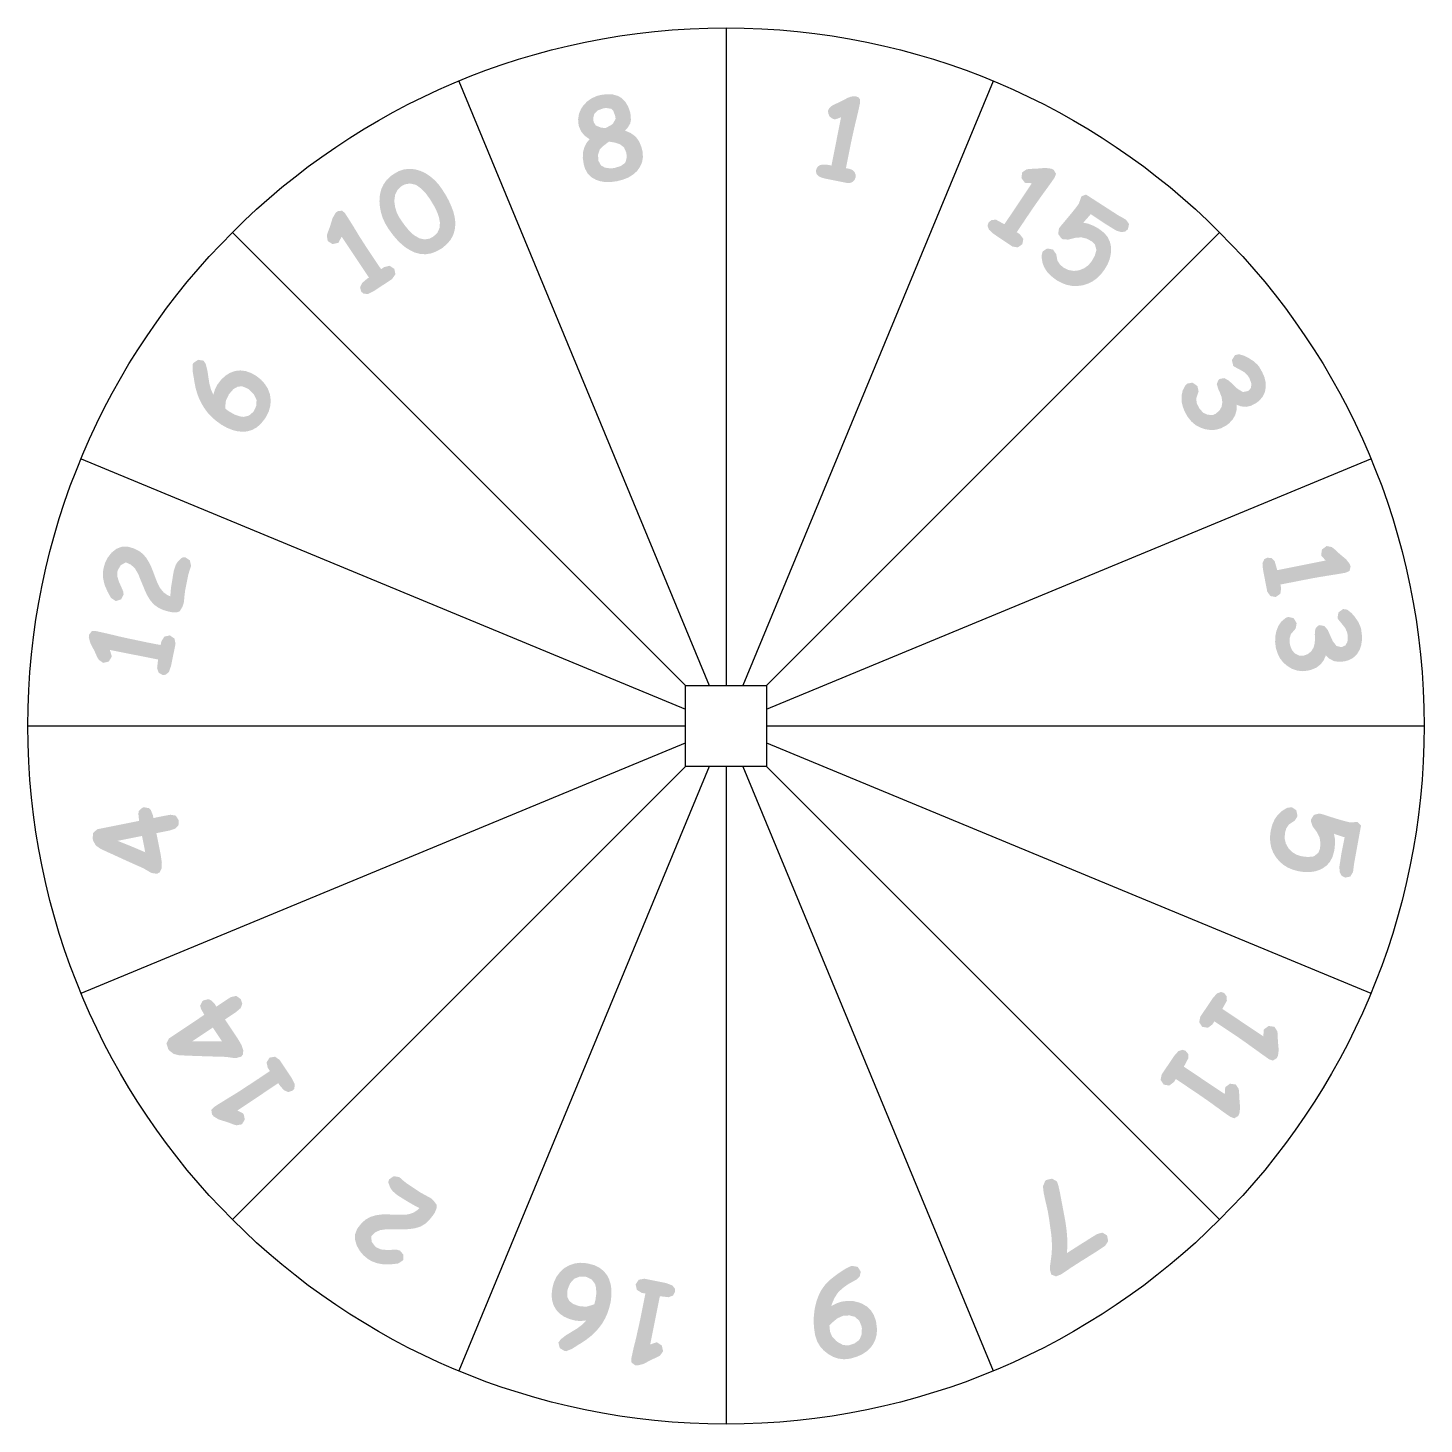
# Model space of a CAD drawing. Header units: millimetres. Extents: x 2120 to 3510, y 1428 to 1717.
# Drawn here: x 2120.4 to 2358.4, y 1478.9 to 1716.9 of the extents above; entities that cross this region are included whole.
import ezdxf

# ---------------------------------------------------------------- set-up
doc = ezdxf.new("R2010")
doc.units = ezdxf.units.MM

msp = doc.modelspace()

# ---------------------------------------------------------------- hatches: boundary and pattern name
h = msp.add_hatch(color=1)
h.dxf.hatch_style = 1
h.paths.add_polyline_path([(2260.4, 1695.93), (2260.52, 1696.5), (2260.63, 1697.05), (2260.74, 1697.58), (2260.85, 1698.08), (2260.95, 1698.56), (2261.05, 1699.01), (2261.15, 1699.44), (2261.24, 1699.86), (2261.33, 1700.24), (2261.41, 1700.6), (2261.5, 1700.94), (2261.58, 1701.3), (2261.72, 1701.86), (2261.84, 1702.37), (2261.95, 1702.85), (2262.05, 1703.29), (2262.13, 1703.68), (2262.21, 1704.03), (2262.24, 1704.32), (2262.19, 1704.75), (2261.96, 1705.04), (2261.57, 1705.2), (2261.51, 1705.21), (2261.07, 1705.23), (2260.62, 1705.15), (2260.13, 1704.97), (2258.81, 1704.28), (2257.61, 1703.73), (2257.26, 1703.5), (2256.94, 1703.16), (2256.78, 1702.8), (2256.77, 1702.75), (2256.8, 1702.29), (2257, 1701.86), (2257.05, 1701.79), (2257.39, 1701.48), (2257.82, 1701.31), (2257.97, 1701.31), (2258.38, 1701.42), (2258.98, 1701.66), (2257.35, 1693.42), (2256.94, 1693.51), (2256.83, 1693.53), (2256.26, 1693.6), (2255.77, 1693.59), (2255.38, 1693.48), (2255.08, 1693.29), (2254.86, 1693.02), (2254.74, 1692.66), (2254.71, 1692.46), (2254.76, 1692.1), (2254.95, 1691.8), (2255.26, 1691.55), (2255.7, 1691.36), (2256.27, 1691.2), (2259.95, 1690.46), (2260.03, 1690.45), (2260.51, 1690.45), (2260.93, 1690.62), (2260.96, 1690.64), (2261.29, 1690.97), (2261.46, 1691.4), (2261.47, 1691.45), (2261.46, 1691.91), (2261.27, 1692.33), (2261.22, 1692.4), (2260.88, 1692.69), (2260.43, 1692.86), (2259.82, 1692.98), (2260.26, 1695.23), (2260.28, 1695.33)])
h.paths.add_polyline_path([(2290.95, 1685.07), (2291.56, 1685.97), (2292.13, 1686.8), (2292.65, 1687.53), (2293.12, 1688.2), (2293.53, 1688.77), (2293.76, 1689.09), (2294.41, 1689.98), (2294.94, 1690.73), (2295.38, 1691.35), (2295.63, 1692.03), (2295.23, 1692.69), (2294.79, 1692.9), (2293.81, 1693.02), (2292.34, 1692.9), (2291.01, 1692.84), (2290.6, 1692.76), (2289.89, 1692.3), (2289.86, 1692.26), (2289.74, 1691.35), (2289.75, 1691.26), (2290.29, 1690.53), (2290.43, 1690.47), (2291.5, 1690.41), (2286.83, 1683.41), (2285.42, 1684.18), (2284.67, 1684.16), (2284.12, 1683.72), (2283.94, 1683.18), (2284.19, 1682.5), (2284.98, 1681.78), (2288.1, 1679.68), (2288.18, 1679.63), (2289.07, 1679.47), (2289.11, 1679.47), (2289.86, 1679.99), (2289.89, 1680.02), (2290.05, 1680.9), (2290.01, 1680.98), (2289.46, 1681.72), (2288.94, 1682.07), (2290.21, 1683.96), (2290.29, 1684.09)])
h.paths.add_polyline_path([(2301.99, 1683.17), (2301.12, 1683.51), (2300.27, 1683.69), (2300.28, 1683.7), (2301.05, 1684.56), (2301.54, 1685.14), (2303.88, 1683.58), (2305.88, 1682.34), (2306.75, 1682.08), (2307.41, 1682.16), (2307.88, 1682.57), (2308.08, 1683.46), (2307.56, 1684.19), (2306.92, 1684.56), (2306.28, 1684.91), (2300.74, 1688.48), (2300.72, 1688.48), (2299.94, 1688.16), (2299.73, 1687.53), (2299.52, 1686.93), (2299.23, 1686.52), (2298.72, 1685.86), (2298.05, 1685.04), (2297.21, 1684.03), (2296.56, 1683.26), (2296.17, 1682.76), (2296.13, 1682.71), (2296, 1681.81), (2296.01, 1681.73), (2296.55, 1681), (2296.78, 1680.87), (2297.71, 1680.8), (2297.96, 1680.86), (2298.89, 1681.1), (2299.06, 1681.13), (2299.96, 1681.18), (2300.85, 1680.97), (2301.7, 1680.51), (2302.25, 1679.97), (2302.5, 1679.13), (2302.48, 1678.9), (2302.24, 1678.07), (2301.72, 1677.13), (2301.15, 1676.44), (2300.4, 1675.9), (2299.55, 1675.56), (2298.66, 1675.46), (2297.77, 1675.61), (2296.93, 1676.02), (2296.35, 1676.5), (2295.87, 1677.22), (2295.86, 1677.23), (2295.68, 1678.23), (2295.66, 1678.32), (2295.14, 1679.07), (2295.08, 1679.11), (2294.18, 1679.28), (2294.1, 1679.27), (2293.35, 1678.78), (2293.17, 1678.07), (2293.18, 1677.72), (2293.32, 1676.85), (2293.64, 1676.04), (2294.11, 1675.3), (2294.76, 1674.62), (2295.57, 1673.99), (2295.77, 1673.85), (2296.64, 1673.39), (2297.51, 1673.07), (2298.4, 1672.9), (2299.29, 1672.89), (2300.19, 1673.01), (2301.06, 1673.29), (2301.86, 1673.68), (2302.61, 1674.22), (2303.28, 1674.88), (2303.88, 1675.67), (2304.4, 1676.54), (2304.76, 1677.43), (2304.96, 1678.3), (2305.02, 1679.18), (2305.01, 1679.56), (2304.81, 1680.43), (2304.43, 1681.23), (2303.85, 1681.93), (2303.07, 1682.54), (2302.88, 1682.68)])
h.paths.add_polyline_path([(2326.6, 1655.34), (2326.46, 1655.46), (2325.77, 1656.12), (2325.07, 1656.78), (2324.29, 1657.19), (2323.52, 1657.04), (2323.31, 1656.87), (2323.03, 1656.18), (2323.32, 1655.23), (2323.49, 1654.91), (2323.86, 1653.95), (2323.98, 1653.07), (2323.86, 1652.31), (2323.49, 1651.67), (2322.86, 1651.12), (2322.34, 1650.89), (2321.43, 1650.95), (2320.74, 1651.28), (2320.09, 1651.97), (2319.64, 1652.84), (2319.52, 1653.72), (2319.88, 1654.74), (2319.93, 1654.94), (2319.74, 1655.81), (2319.71, 1655.84), (2318.96, 1656.38), (2318.87, 1656.41), (2318, 1656.26), (2317.68, 1655.95), (2317.65, 1655.9), (2317.23, 1655.11), (2317.03, 1654.21), (2317.03, 1653.23), (2317.23, 1652.34), (2317.57, 1651.47), (2318.06, 1650.61), (2318.11, 1650.53), (2318.72, 1649.78), (2319.42, 1649.19), (2320.22, 1648.76), (2321.1, 1648.47), (2322.01, 1648.33), (2322.91, 1648.39), (2323.78, 1648.65), (2324.62, 1649.1), (2325.11, 1649.46), (2325.74, 1650.14), (2326.18, 1650.89), (2326.4, 1651.73), (2326.43, 1652.65), (2327.15, 1652.37), (2328.07, 1652.29), (2328.88, 1652.48), (2329.76, 1652.95), (2330.28, 1653.35), (2330.88, 1654.05), (2331.25, 1654.85), (2331.39, 1655.75), (2331.36, 1656.47), (2331.16, 1657.34), (2330.77, 1658.23), (2330.24, 1659.15), (2329.98, 1659.47), (2329.31, 1660.07), (2328.37, 1660.68), (2327.71, 1661), (2326.81, 1661.26), (2326.15, 1661.11), (2326.12, 1661.08), (2325.63, 1660.3), (2325.62, 1660.2), (2325.83, 1659.32), (2326, 1659.15), (2326.96, 1658.64), (2327.71, 1658.21), (2328.33, 1657.6), (2328.62, 1657.13), (2328.94, 1656.23), (2328.86, 1655.51), (2328.39, 1654.99), (2327.56, 1654.83), (2327.42, 1654.86)])
h.paths.add_polyline_path([(2337.43, 1622.7), (2338.5, 1622.9), (2339.48, 1623.09), (2340.37, 1623.25), (2341.18, 1623.38), (2341.88, 1623.5), (2342.26, 1623.56), (2343.34, 1623.73), (2344.25, 1623.88), (2345, 1624.02), (2345.66, 1624.31), (2345.84, 1625.06), (2345.68, 1625.53), (2345.08, 1626.3), (2343.93, 1627.26), (2342.97, 1628.15), (2342.62, 1628.39), (2341.79, 1628.56), (2341.73, 1628.55), (2341.01, 1628.01), (2340.96, 1627.94), (2340.83, 1627.03), (2340.87, 1626.9), (2341.59, 1626.1), (2333.34, 1624.45), (2332.9, 1625.98), (2332.37, 1626.51), (2331.65, 1626.57), (2331.14, 1626.33), (2330.82, 1625.67), (2330.9, 1624.6), (2331.63, 1620.82), (2332.14, 1620.07), (2332.18, 1620.04), (2333.07, 1619.87), (2333.11, 1619.89), (2333.85, 1620.41), (2333.88, 1620.48), (2334, 1621.39), (2333.88, 1622), (2336.13, 1622.44), (2336.27, 1622.47)])
h.paths.add_polyline_path([(2335.85, 1610.83), (2335.5, 1611.72), (2335.43, 1612.7), (2335.64, 1613.52), (2336.37, 1614.36), (2336.48, 1614.52), (2336.65, 1615.39), (2336.63, 1615.44), (2336.16, 1616.23), (2336.08, 1616.28), (2335.21, 1616.48), (2334.8, 1616.31), (2334.75, 1616.28), (2334.06, 1615.71), (2333.53, 1614.96), (2333.18, 1614.04), (2333.01, 1613.16), (2332.98, 1612.21), (2333.1, 1611.23), (2333.11, 1611.14), (2333.41, 1610.22), (2333.82, 1609.41), (2334.38, 1608.69), (2335.1, 1608.09), (2335.88, 1607.62), (2336.76, 1607.33), (2337.66, 1607.23), (2338.59, 1607.33), (2339.19, 1607.48), (2340.03, 1607.85), (2340.72, 1608.38), (2341.25, 1609.07), (2341.62, 1609.91), (2342.19, 1609.38), (2343, 1608.95), (2343.82, 1608.83), (2344.82, 1608.9), (2345.46, 1609.09), (2346.27, 1609.5), (2346.92, 1610.1), (2347.39, 1610.88), (2347.63, 1611.56), (2347.77, 1612.44), (2347.77, 1613.4), (2347.63, 1614.46), (2347.51, 1614.85), (2347.13, 1615.67), (2346.49, 1616.58), (2346.01, 1617.13), (2345.26, 1617.72), (2344.61, 1617.82), (2344.56, 1617.82), (2343.82, 1617.29), (2343.76, 1617.2), (2343.61, 1616.31), (2343.72, 1616.08), (2344.41, 1615.24), (2344.94, 1614.56), (2345.28, 1613.77), (2345.35, 1613.22), (2345.31, 1612.25), (2344.97, 1611.63), (2344.31, 1611.32), (2343.45, 1611.52), (2342.8, 1612.35), (2342.74, 1612.5), (2342.34, 1613.37), (2341.96, 1614.24), (2341.38, 1614.93), (2340.61, 1615.08), (2340.35, 1615.01), (2339.83, 1614.47), (2339.74, 1613.49), (2339.77, 1613.13), (2339.74, 1612.09), (2339.53, 1611.24), (2339.11, 1610.59), (2338.53, 1610.13), (2337.75, 1609.85), (2337.18, 1609.85), (2336.34, 1610.26)])
h.paths.add_polyline_path([(2342.75, 1575.55), (2343.03, 1576.5), (2343.08, 1576.73), (2343.18, 1577.72), (2343.17, 1578.65), (2343.01, 1579.53), (2343.03, 1579.51), (2344.12, 1579.13), (2344.83, 1578.91), (2344.28, 1576.15), (2343.92, 1573.82), (2344.01, 1572.92), (2344.33, 1572.34), (2344.9, 1572.04), (2345.78, 1572.21), (2346.26, 1572.98), (2346.35, 1573.71), (2346.44, 1574.43), (2347.62, 1580.92), (2347.6, 1580.93), (2347.01, 1581.53), (2346.35, 1581.48), (2345.71, 1581.45), (2345.22, 1581.58), (2344.42, 1581.79), (2343.41, 1582.08), (2342.16, 1582.48), (2341.21, 1582.79), (2340.51, 1582.97), (2339.65, 1582.75), (2339.57, 1582.71), (2339.1, 1581.94), (2339.08, 1581.67), (2339.36, 1580.78), (2339.51, 1580.58), (2340.09, 1579.82), (2340.18, 1579.66), (2340.57, 1578.85), (2340.7, 1577.95), (2340.63, 1576.97), (2340.34, 1576.27), (2339.66, 1575.72), (2339.43, 1575.64), (2338.58, 1575.55), (2337.51, 1575.67), (2336.65, 1575.93), (2335.87, 1576.41), (2335.23, 1577.08), (2334.8, 1577.86), (2334.6, 1578.73), (2334.66, 1579.68), (2334.87, 1580.4), (2335.35, 1581.12), (2335.36, 1581.12), (2336.21, 1581.67), (2336.3, 1581.73), (2336.79, 1582.49), (2336.79, 1582.57), (2336.6, 1583.47), (2336.57, 1583.54), (2335.84, 1584.04), (2335.1, 1583.95), (2334.78, 1583.8), (2334.03, 1583.32), (2333.42, 1582.72), (2332.92, 1582.01), (2332.52, 1581.15), (2332.26, 1580.15), (2332.21, 1579.92), (2332.1, 1578.93), (2332.15, 1578), (2332.33, 1577.12), (2332.66, 1576.28), (2333.13, 1575.5), (2333.71, 1574.81), (2334.38, 1574.22), (2335.16, 1573.74), (2336.02, 1573.38), (2336.99, 1573.12), (2338, 1572.98), (2338.94, 1572.98), (2339.85, 1573.12), (2340.67, 1573.41), (2341.01, 1573.57), (2341.74, 1574.08), (2342.33, 1574.74)])
h.paths.add_polyline_path([(2317.42, 1539.81), (2318.17, 1541.22), (2318.17, 1541.96), (2317.71, 1542.52), (2317.19, 1542.7), (2316.48, 1542.45), (2315.78, 1541.66), (2313.68, 1538.54), (2313.64, 1538.46), (2313.45, 1537.57), (2313.47, 1537.53), (2313.97, 1536.78), (2314.02, 1536.75), (2314.91, 1536.59), (2314.98, 1536.63), (2315.72, 1537.18), (2316.06, 1537.7), (2317.97, 1536.43), (2318.07, 1536.35), (2319.05, 1535.69), (2319.96, 1535.08), (2320.78, 1534.51), (2321.53, 1533.99), (2322.19, 1533.52), (2322.77, 1533.09), (2323.08, 1532.88), (2323.97, 1532.22), (2324.73, 1531.68), (2325.36, 1531.25), (2326.02, 1531.01), (2326.67, 1531.39), (2326.89, 1531.85), (2327.01, 1532.82), (2326.89, 1534.3), (2326.83, 1535.62), (2326.75, 1536.04), (2326.29, 1536.75), (2326.24, 1536.78), (2325.34, 1536.9), (2325.25, 1536.89), (2324.52, 1536.35), (2324.47, 1536.21), (2324.39, 1535.14)])
h.paths.add_polyline_path([(2323.98, 1549.66), (2324.75, 1551.05), (2324.73, 1551.8), (2324.29, 1552.37), (2323.75, 1552.55), (2323.06, 1552.29), (2322.36, 1551.5), (2320.26, 1548.38), (2320.22, 1548.3), (2320.03, 1547.41), (2320.03, 1547.37), (2320.55, 1546.62), (2320.58, 1546.6), (2321.49, 1546.45), (2321.56, 1546.46), (2322.28, 1547.01), (2322.63, 1547.53), (2324.53, 1546.26), (2324.65, 1546.19), (2325.63, 1545.53), (2326.54, 1544.92), (2327.36, 1544.35), (2328.1, 1543.83), (2328.75, 1543.36), (2329.34, 1542.94), (2329.66, 1542.71), (2330.54, 1542.07), (2331.29, 1541.54), (2331.92, 1541.09), (2332.59, 1540.85), (2333.25, 1541.25), (2333.47, 1541.69), (2333.59, 1542.67), (2333.45, 1544.14), (2333.41, 1545.47), (2333.33, 1545.88), (2332.87, 1546.59), (2332.81, 1546.62), (2331.92, 1546.74), (2331.83, 1546.72), (2331.1, 1546.19), (2331.03, 1546.07), (2330.97, 1544.98)])
h.paths.add_polyline_path([(2296.29, 1518.4), (2296.02, 1519.58), (2295.79, 1520.22), (2295.77, 1520.25), (2294.96, 1520.72), (2294.93, 1520.72), (2293.99, 1520.5), (2293.77, 1520.32), (2293.42, 1519.46), (2293.42, 1519.24), (2293.52, 1518.33), (2293.75, 1517.23), (2293.85, 1516.82), (2294.12, 1515.65), (2294.26, 1515.01), (2294.48, 1513.65), (2294.64, 1512.47), (2294.76, 1511.63), (2294.83, 1511.11), (2294.91, 1510.07), (2294.93, 1509.05), (2294.9, 1508.07), (2294.79, 1507.17), (2294.73, 1506.73), (2294.59, 1505.74), (2294.58, 1505.25), (2294.81, 1504.39), (2295.62, 1504.06), (2296.47, 1504.39), (2297.9, 1505.35), (2298.25, 1505.59), (2298.98, 1506.06), (2299.87, 1506.63), (2300.92, 1507.28), (2301.56, 1507.69), (2302.52, 1508.29), (2303.31, 1508.81), (2303.99, 1509.26), (2304.52, 1510.04), (2304.35, 1510.96), (2304.25, 1511.1), (2303.55, 1511.52), (2302.62, 1511.28), (2302.47, 1511.18), (2301.5, 1510.59), (2300.81, 1510.14), (2299.73, 1509.47), (2298.78, 1508.86), (2298.02, 1508.38), (2297.48, 1508.02), (2297.5, 1508.19), (2297.55, 1509.05), (2297.55, 1509.99), (2297.52, 1511), (2297.41, 1512.05), (2297.26, 1513.2), (2297.23, 1513.36), (2297.05, 1514.35), (2296.86, 1515.35), (2296.68, 1516.32), (2296.49, 1517.31)])
h.paths.add_polyline_path([(2257.46, 1499.44), (2257.86, 1500.38), (2258.35, 1501.15), (2258.63, 1501.49), (2259.36, 1502.13), (2260.25, 1502.77), (2260.8, 1503.07), (2261.67, 1503.55), (2262.16, 1504.04), (2262.35, 1504.86), (2261.84, 1505.65), (2261.77, 1505.69), (2260.85, 1505.86), (2260.43, 1505.72), (2259.61, 1505.28), (2258.53, 1504.58), (2257.94, 1504.14), (2257.12, 1503.49), (2256.53, 1502.93), (2256.13, 1502.46), (2255.61, 1501.69), (2255.17, 1500.83), (2254.82, 1499.88), (2254.55, 1498.82), (2254.43, 1498.1), (2254.33, 1497.09), (2254.32, 1496.1), (2254.4, 1495.12), (2254.55, 1494.13), (2254.6, 1493.9), (2254.92, 1492.97), (2255.41, 1492.13), (2256.03, 1491.43), (2256.82, 1490.81), (2257.63, 1490.35), (2258.53, 1490.05), (2259.47, 1489.93), (2260.43, 1490.02), (2260.65, 1490.07), (2261.67, 1490.37), (2262.58, 1490.77), (2263.37, 1491.29), (2264.02, 1491.92), (2264.44, 1492.49), (2264.83, 1493.29), (2265.07, 1494.2), (2265.1, 1495.19), (2264.97, 1496.25), (2264.9, 1496.55), (2264.56, 1497.49), (2264.06, 1498.28), (2263.4, 1498.92), (2262.56, 1499.41), (2262.04, 1499.62), (2261.1, 1499.84), (2260.13, 1499.89), (2259.1, 1499.76), (2258.28, 1499.49), (2258.21, 1499.46), (2257.31, 1499)])
h.paths.add_polyline_path([(2258.26, 1496.84), (2258.43, 1496.95), (2259.34, 1497.35), (2260.43, 1497.41), (2261.36, 1497.16), (2262.09, 1496.5), (2262.46, 1495.59), (2262.53, 1495.21), (2262.5, 1494.2), (2262.18, 1493.39), (2262.01, 1493.17), (2261.29, 1492.64), (2260.21, 1492.28), (2259.32, 1492.37), (2258.36, 1492.89), (2258.15, 1493.07), (2257.46, 1493.81), (2257.1, 1494.65), (2257.1, 1494.69), (2257, 1495.69), (2257.56, 1496.25)], flags=16)
h.paths.add_polyline_path([(2230.7, 1501.46), (2230.69, 1501.94), (2230.21, 1502.53), (2229.17, 1502.92), (2225.48, 1503.66), (2225.44, 1503.66), (2224.5, 1503.49), (2223.97, 1502.7), (2224.17, 1501.77), (2224.19, 1501.76), (2225.01, 1501.25), (2225.63, 1501.14), (2225.18, 1498.89), (2224.97, 1497.86), (2224.74, 1496.72), (2224.52, 1495.68), (2224.3, 1494.74), (2224.12, 1493.9), (2223.95, 1493.17), (2223.9, 1492.96), (2223.61, 1491.83), (2223.4, 1490.86), (2223.23, 1490.08), (2223.24, 1489.4), (2223.87, 1488.91), (2224.32, 1488.88), (2225.31, 1489.14), (2226.62, 1489.83), (2227.83, 1490.39), (2228.15, 1490.59), (2228.65, 1491.31), (2228.65, 1491.33), (2228.43, 1492.25), (2228.42, 1492.28), (2227.61, 1492.81), (2227.49, 1492.81), (2226.45, 1492.45), (2228.1, 1500.68), (2229.59, 1500.51), (2230.33, 1500.8)])
h.paths.add_polyline_path([(2219.7, 1502.77), (2219.43, 1503.61), (2219.11, 1504.24), (2218.54, 1504.95), (2217.82, 1505.52), (2216.95, 1505.96), (2215.92, 1506.24), (2215.52, 1506.31), (2214.49, 1506.38), (2213.55, 1506.26), (2212.66, 1505.96), (2211.84, 1505.49), (2211.71, 1505.39), (2211.02, 1504.73), (2210.46, 1503.97), (2210.04, 1503.08), (2209.77, 1502.06), (2209.66, 1501.12), (2209.69, 1500.13), (2209.94, 1499.24), (2210.36, 1498.44), (2210.98, 1497.74), (2211.74, 1497.21), (2212.65, 1496.8), (2213.72, 1496.52), (2214.53, 1496.45), (2215.52, 1496.55), (2215.47, 1496.47), (2214.83, 1495.81), (2213.96, 1495.16), (2213.87, 1495.11), (2213.02, 1494.59), (2212.16, 1494.07), (2211.19, 1493.34), (2210.8, 1492.77), (2211.03, 1491.85), (2211.05, 1491.83), (2211.87, 1491.33), (2212.13, 1491.31), (2213.12, 1491.71), (2213.42, 1491.9), (2214.26, 1492.44), (2214.7, 1492.69), (2215.57, 1493.28), (2216.36, 1493.9), (2217.08, 1494.57), (2217.7, 1495.27), (2218.26, 1496.03), (2218.73, 1496.84), (2219.13, 1497.69), (2219.43, 1498.58), (2219.67, 1499.51), (2219.72, 1499.76), (2219.84, 1500.85), (2219.84, 1501.84)])
h.paths.add_polyline_path([(2217.21, 1502.13), (2217.27, 1501.17), (2217.11, 1500.01), (2216.93, 1499.32), (2216.63, 1499.2), (2215.75, 1498.94), (2215.48, 1498.9), (2214.48, 1498.97), (2214.34, 1499), (2213.34, 1499.34), (2212.65, 1499.88), (2212.31, 1500.55), (2212.33, 1501.56), (2212.41, 1501.94), (2212.8, 1502.88), (2213.39, 1503.55), (2213.57, 1503.69), (2214.43, 1504.03), (2215.43, 1504.01), (2215.64, 1503.96), (2216.49, 1503.52), (2217.05, 1502.77)], flags=16)
h.paths.add_polyline_path([(2187.13, 1518.45), (2184.82, 1520.01), (2184.26, 1520.47), (2183.71, 1520.96), (2183.66, 1520.99), (2182.72, 1521.14), (2181.94, 1520.6), (2181.79, 1520.1), (2182.15, 1519.14), (2182.55, 1518.59), (2183.29, 1517.95), (2183.83, 1517.6), (2184.66, 1517.08), (2185.74, 1516.44), (2186.31, 1516.12), (2187.1, 1515.7), (2186.8, 1515.38), (2186.06, 1514.91), (2185.14, 1514.62), (2184.01, 1514.56), (2183.22, 1514.57), (2182.23, 1514.61), (2181.22, 1514.62), (2180.58, 1514.61), (2179.58, 1514.46), (2178.74, 1514.19), (2177.98, 1513.78), (2177.26, 1513.15), (2176.6, 1512.32), (2176.47, 1512.12), (2176.15, 1511.25), (2176.13, 1510.32), (2176.42, 1509.35), (2176.49, 1509.2), (2176.97, 1508.36), (2177.61, 1507.62), (2178.4, 1506.98), (2178.97, 1506.65), (2179.88, 1506.31), (2180.89, 1506.12), (2181.29, 1506.11), (2182.23, 1506.12), (2183.37, 1506.24), (2183.54, 1506.28), (2184.31, 1506.81), (2184.35, 1506.85), (2184.38, 1507.77), (2183.79, 1508.46), (2183.25, 1508.61), (2182.01, 1508.58), (2181.56, 1508.56), (2180.55, 1508.66), (2179.74, 1509.01), (2179.58, 1509.15), (2178.97, 1509.95), (2178.97, 1509.97), (2178.88, 1510.91), (2179.56, 1511.57), (2180.42, 1511.95), (2181.49, 1512.1), (2181.54, 1512.1), (2182.53, 1512.1), (2183.54, 1512.09), (2184.55, 1512.09), (2185.35, 1512.12), (2186.36, 1512.27), (2187.2, 1512.52), (2187.32, 1512.57), (2188.11, 1513.04), (2188.83, 1513.72), (2189.49, 1514.56), (2189.74, 1514.94), (2190.07, 1515.78), (2190.07, 1516.25), (2189.5, 1516.99), (2189.27, 1517.19), (2189.06, 1517.39), (2188.07, 1517.93), (2187.97, 1517.98)])
h.paths.add_polyline_path([(2165.38, 1537.8), (2163.27, 1540.98), (2162.49, 1541.51), (2161.57, 1541.35), (2161.05, 1540.56), (2161.05, 1540.51), (2161.27, 1539.58), (2161.62, 1539.06), (2159.71, 1537.78), (2158.85, 1537.21), (2157.88, 1536.58), (2156.99, 1535.99), (2156.18, 1535.47), (2155.44, 1535.01), (2154.8, 1534.63), (2154.62, 1534.51), (2153.63, 1533.9), (2152.79, 1533.38), (2152.11, 1532.93), (2151.64, 1532.44), (2151.75, 1531.65), (2152.05, 1531.32), (2152.92, 1530.8), (2154.35, 1530.36), (2155.57, 1529.91), (2155.94, 1529.82), (2156.84, 1529.98), (2157.34, 1530.78), (2157.34, 1530.83), (2157.14, 1531.75), (2157.05, 1531.84), (2156.08, 1532.34), (2163.05, 1537), (2163.27, 1536.66), (2163.99, 1535.82), (2164.73, 1535.48), (2165.43, 1535.7), (2165.79, 1536.05), (2165.85, 1536.81)])
h.paths.add_polyline_path([(2155.84, 1549.12), (2156.65, 1549.81), (2156.92, 1550.55), (2156.64, 1551.34), (2155.88, 1551.88), (2154.97, 1551.67), (2154.13, 1551.14), (2153.29, 1550.58), (2152.5, 1550.05), (2152.23, 1550.47), (2151.59, 1551.12), (2151.17, 1551.32), (2150.3, 1551.12), (2150.1, 1550.97), (2149.73, 1550.18), (2149.86, 1549.69), (2150.44, 1548.65), (2144.38, 1544.59), (2143.99, 1543.76), (2143.99, 1543.73), (2144.29, 1542.81), (2144.49, 1542.54), (2145.23, 1541.98), (2146.19, 1541.75), (2147.41, 1541.7), (2148.62, 1541.65), (2149.75, 1541.61), (2150.8, 1541.58), (2151.76, 1541.55), (2152.64, 1541.51), (2153.42, 1541.5), (2154.15, 1541.48), (2154.47, 1541.43), (2155.46, 1541.29), (2155.84, 1541.28), (2156.72, 1541.51), (2157.05, 1541.93), (2157.07, 1542.64), (2156.75, 1543.56), (2156.06, 1544.72), (2153.96, 1547.86)])
h.paths.add_polyline_path([(2151.88, 1546.48), (2153.46, 1544.12), (2153.34, 1544.12), (2152.08, 1544.13), (2150.96, 1544.13), (2149.96, 1544.13), (2149.09, 1544.13), (2148.35, 1544.12)], flags=16)
h.paths.add_polyline_path([(2146.09, 1581.79), (2145.58, 1582.6), (2144.66, 1582.76), (2143.68, 1582.58), (2142.69, 1582.39), (2141.77, 1582.19), (2141.67, 1582.68), (2141.33, 1583.54), (2141.03, 1583.87), (2140.14, 1584.04), (2139.89, 1583.97), (2139.25, 1583.38), (2139.2, 1582.88), (2139.32, 1581.71), (2132.33, 1580.31), (2132.18, 1580.28), (2131.49, 1579.66), (2131.47, 1579.62), (2131.41, 1578.65), (2131.49, 1578.33), (2131.94, 1577.52), (2132.75, 1576.95), (2133.86, 1576.43), (2134.97, 1575.93), (2135.99, 1575.46), (2136.95, 1575.02), (2137.82, 1574.63), (2138.63, 1574.26), (2139.35, 1573.95), (2140, 1573.66), (2140.29, 1573.49), (2141.15, 1572.99), (2141.5, 1572.82), (2142.39, 1572.69), (2142.86, 1572.97), (2143.15, 1573.59), (2143.2, 1574.58), (2143.01, 1575.91), (2142.27, 1579.62), (2144.49, 1580.06), (2145.5, 1580.4), (2146.03, 1580.97)])
h.paths.add_polyline_path([(2139.82, 1579.14), (2140.37, 1576.36), (2140.26, 1576.41), (2139.11, 1576.9), (2138.07, 1577.34), (2137.15, 1577.71), (2136.34, 1578.04), (2135.65, 1578.31)], flags=16)
h.paths.add_polyline_path([(2145.53, 1611.88), (2145.35, 1612.79), (2144.57, 1613.33), (2143.65, 1613.13), (2143.62, 1613.11), (2143.11, 1612.29), (2142.99, 1611.69), (2140.74, 1612.12), (2139.72, 1612.34), (2138.58, 1612.58), (2137.55, 1612.79), (2136.61, 1613), (2135.77, 1613.18), (2135.05, 1613.37), (2134.83, 1613.42), (2133.71, 1613.68), (2132.73, 1613.9), (2131.96, 1614.07), (2131.27, 1614.07), (2130.78, 1613.43), (2130.75, 1612.98), (2131.02, 1611.99), (2131.71, 1610.68), (2132.25, 1609.47), (2132.46, 1609.17), (2133.19, 1608.65), (2133.2, 1608.65), (2134.13, 1608.86), (2134.16, 1608.9), (2134.66, 1609.69), (2134.66, 1609.8), (2134.33, 1610.85), (2142.56, 1609.22), (2142.39, 1607.72), (2142.66, 1606.97), (2143.31, 1606.6), (2143.82, 1606.61), (2144.41, 1607.08), (2144.77, 1608.14)])
h.paths.add_polyline_path([(2147.06, 1619.95), (2147.06, 1620.07), (2147.18, 1621.04), (2147.73, 1623.76), (2147.95, 1624.47), (2148.17, 1625.16), (2148.18, 1625.22), (2147.97, 1626.13), (2147.19, 1626.65), (2146.66, 1626.6), (2145.9, 1625.89), (2145.56, 1625.32), (2145.25, 1624.38), (2145.13, 1623.76), (2144.98, 1622.79), (2144.77, 1621.53), (2144.71, 1620.89), (2144.64, 1620), (2144.2, 1620.17), (2143.5, 1620.67), (2142.89, 1621.41), (2142.39, 1622.42), (2142.1, 1623.16), (2141.75, 1624.1), (2141.38, 1625.04), (2141.11, 1625.61), (2140.59, 1626.48), (2140.02, 1627.17), (2139.37, 1627.69), (2138.49, 1628.13), (2137.49, 1628.43), (2137.25, 1628.46), (2136.33, 1628.43), (2135.47, 1628.1), (2134.66, 1627.46), (2134.56, 1627.34), (2133.96, 1626.57), (2133.52, 1625.69), (2133.25, 1624.72), (2133.15, 1624.06), (2133.19, 1623.07), (2133.4, 1622.08), (2133.54, 1621.71), (2133.92, 1620.84), (2134.46, 1619.85), (2134.56, 1619.7), (2135.35, 1619.18), (2135.4, 1619.18), (2136.28, 1619.48), (2136.68, 1620.3), (2136.6, 1620.86), (2136.11, 1621.98), (2135.91, 1622.38), (2135.62, 1623.36), (2135.64, 1624.25), (2135.71, 1624.47), (2136.21, 1625.32), (2136.23, 1625.32), (2137.06, 1625.78), (2137.92, 1625.39), (2138.61, 1624.75), (2139.18, 1623.79), (2139.55, 1622.85), (2139.94, 1621.91), (2140.31, 1620.99), (2140.66, 1620.25), (2141.18, 1619.38), (2141.73, 1618.71), (2141.82, 1618.61), (2142.57, 1618.07), (2143.45, 1617.65), (2144.49, 1617.36), (2144.94, 1617.28), (2145.83, 1617.28), (2146.27, 1617.46), (2146.74, 1618.27), (2146.84, 1618.57), (2146.94, 1618.86), (2146.94, 1618.92)])
h.paths.add_polyline_path([(2160.78, 1650.28), (2161, 1650.64), (2161.44, 1651.54), (2161.69, 1652.47), (2161.76, 1653.41), (2161.64, 1654.35), (2161.6, 1654.51), (2161.27, 1655.39), (2160.76, 1656.19), (2160.11, 1656.92), (2159.29, 1657.57), (2158.45, 1658.04), (2157.52, 1658.38), (2156.6, 1658.5), (2155.71, 1658.41), (2154.82, 1658.09), (2154.05, 1657.61), (2153.31, 1656.92), (2152.64, 1656.04), (2152.27, 1655.32), (2151.98, 1654.36), (2151.93, 1654.45), (2151.56, 1655.29), (2151.29, 1656.33), (2151.27, 1656.45), (2151.12, 1657.44), (2150.97, 1658.43), (2150.69, 1659.59), (2150.3, 1660.17), (2149.37, 1660.31), (2148.55, 1659.74), (2148.45, 1659.5), (2148.44, 1658.45), (2148.49, 1658.09), (2148.67, 1657.1), (2148.74, 1656.6), (2148.94, 1655.57), (2149.21, 1654.6), (2149.56, 1653.68), (2149.98, 1652.82), (2150.47, 1652.03), (2151.02, 1651.29), (2151.66, 1650.6), (2152.37, 1649.96), (2153.14, 1649.41), (2153.34, 1649.26), (2154.3, 1648.72), (2155.22, 1648.35), (2156.13, 1648.12), (2157, 1648.05), (2157.71, 1648.1), (2158.58, 1648.35), (2159.39, 1648.8), (2160.11, 1649.44)])
h.paths.add_polyline_path([(2158.77, 1651.42), (2158.04, 1650.79), (2157.14, 1650.58), (2156.48, 1650.67), (2155.57, 1650.99), (2154.58, 1651.56), (2154, 1652), (2154.01, 1652.31), (2154.1, 1653.22), (2154.18, 1653.49), (2154.62, 1654.4), (2154.7, 1654.51), (2155.41, 1655.32), (2156.15, 1655.74), (2156.9, 1655.79), (2157.84, 1655.4), (2158.16, 1655.17), (2158.87, 1654.45), (2159.27, 1653.66), (2159.34, 1653.44), (2159.32, 1652.52), (2158.9, 1651.59)], flags=16)
h.paths.add_polyline_path([(2192.88, 1685.6), (2192.54, 1686.49), (2192.11, 1687.45), (2191.57, 1688.44), (2190.91, 1689.47), (2190.43, 1690.14), (2189.75, 1690.89), (2189.01, 1691.53), (2188.23, 1692.07), (2187.39, 1692.47), (2187.25, 1692.52), (2186.31, 1692.79), (2185.37, 1692.86), (2184.46, 1692.76), (2183.56, 1692.46), (2182.68, 1691.95), (2182.21, 1691.62), (2181.52, 1690.96), (2180.99, 1690.21), (2180.6, 1689.37), (2180.37, 1688.43), (2180.3, 1687.42), (2180.3, 1687.33), (2180.37, 1686.38), (2180.55, 1685.44), (2180.84, 1684.51), (2181.26, 1683.59), (2181.79, 1682.7), (2182.04, 1682.35), (2182.7, 1681.46), (2183.39, 1680.67), (2184.09, 1679.99), (2184.8, 1679.42), (2185.54, 1678.97), (2186.33, 1678.6), (2187.23, 1678.36), (2188.14, 1678.3), (2189.03, 1678.43), (2189.92, 1678.75), (2190.81, 1679.24), (2191.01, 1679.37), (2191.8, 1680.04), (2192.42, 1680.77), (2192.86, 1681.57), (2193.13, 1682.45), (2193.23, 1683.4), (2193.21, 1683.92), (2193.1, 1684.73)])
h.paths.add_polyline_path([(2190.46, 1684.53), (2190.59, 1683.76), (2190.61, 1683.74), (2190.53, 1682.77), (2190.16, 1681.94), (2189.45, 1681.29), (2188.85, 1680.97), (2187.99, 1680.83), (2187.1, 1681.02), (2186.21, 1681.54), (2185.84, 1681.84), (2185.22, 1682.48), (2184.56, 1683.29), (2183.88, 1684.26), (2183.72, 1684.5), (2183.25, 1685.4), (2182.97, 1686.33), (2182.83, 1687.27), (2182.83, 1687.47), (2182.97, 1688.46), (2183.37, 1689.28), (2184.04, 1689.9), (2184.6, 1690.21), (2185.5, 1690.37), (2186.43, 1690.16), (2186.8, 1689.95), (2187.49, 1689.42), (2188.19, 1688.68), (2188.9, 1687.72), (2189.15, 1687.3), (2189.74, 1686.31), (2190.17, 1685.39)], flags=16)
h.paths.add_polyline_path([(2182.45, 1674.08), (2182.46, 1674.1), (2183.02, 1674.89), (2182.83, 1675.81), (2182.04, 1676.33), (2182.01, 1676.33), (2181.09, 1676.11), (2180.57, 1675.76), (2179.29, 1677.66), (2178.72, 1678.53), (2178.06, 1679.51), (2177.49, 1680.4), (2176.97, 1681.2), (2176.52, 1681.94), (2176.13, 1682.58), (2176.02, 1682.77), (2175.41, 1683.76), (2174.87, 1684.6), (2174.44, 1685.27), (2173.95, 1685.74), (2173.16, 1685.64), (2172.82, 1685.35), (2172.3, 1684.46), (2171.87, 1683.05), (2171.41, 1681.81), (2171.33, 1681.44), (2171.48, 1680.55), (2172.29, 1680.04), (2172.34, 1680.04), (2173.26, 1680.25), (2173.34, 1680.33), (2173.85, 1681.3), (2178.5, 1674.33), (2178.15, 1674.1), (2177.33, 1673.39), (2176.99, 1672.65), (2177.19, 1671.93), (2177.56, 1671.6), (2178.32, 1671.51), (2179.31, 1672)])
h.paths.add_polyline_path([(2224.57, 1697.51), (2224.07, 1698.23), (2223.9, 1698.4), (2223.14, 1698.96), (2222.15, 1699.38), (2222.56, 1699.8), (2223.04, 1700.59), (2223.16, 1701.22), (2223.08, 1702.28), (2223.03, 1702.5), (2222.69, 1703.49), (2222.2, 1704.31), (2221.57, 1704.94), (2220.96, 1705.29), (2220.09, 1705.54), (2219.11, 1705.59), (2218, 1705.46), (2217.38, 1705.29), (2216.49, 1704.9), (2215.7, 1704.35), (2215.03, 1703.64), (2214.68, 1703.12), (2214.31, 1702.25), (2214.16, 1701.32), (2214.24, 1700.33), (2214.31, 1700.06), (2214.7, 1699.19), (2215.3, 1698.49), (2216.12, 1697.91), (2215.65, 1697.36), (2215.23, 1696.57), (2215, 1695.7), (2214.96, 1694.71), (2215.12, 1693.63), (2215.32, 1692.93), (2215.77, 1692.09), (2216.43, 1691.43), (2217.27, 1690.96), (2217.82, 1690.78), (2218.73, 1690.61), (2219.73, 1690.61), (2220.81, 1690.76), (2221.77, 1691.01), (2222.71, 1691.38), (2223.51, 1691.87), (2224.19, 1692.47), (2224.67, 1693.13), (2225.06, 1693.97), (2225.21, 1694.89), (2225.13, 1695.9), (2224.96, 1696.57)])
h.paths.add_polyline_path([(2218.46, 1696.77), (2219.42, 1697.51), (2220.49, 1697.33), (2221.31, 1697.04), (2221.98, 1696.52), (2222.37, 1695.65), (2222.46, 1694.86), (2222.25, 1694.02), (2222.14, 1693.85), (2221.45, 1693.35), (2220.37, 1693.01), (2219.72, 1692.93), (2218.76, 1693.06), (2218.07, 1693.43), (2217.62, 1694.24), (2217.62, 1694.25), (2217.55, 1695.28), (2217.86, 1696.16)], flags=16)
h.paths.add_polyline_path([(2218.04, 1699.9), (2217.18, 1700.25), (2216.8, 1700.85), (2216.73, 1701.46), (2216.93, 1702.27), (2217.5, 1702.82), (2218.44, 1703.17), (2218.93, 1703.24), (2219.8, 1703.1), (2220.14, 1702.79), (2220.52, 1701.78), (2220.54, 1701.37), (2220.09, 1700.55), (2219.82, 1700.35), (2218.83, 1699.8)], flags=16)

# ---------------------------------------------------------------- linework, layer by layer
at = {"color": 5}
for p, q in [((2239.37, 1716.89), (2239.37, 1604.78)), ((2193.83, 1707.83), (2236.52, 1604.78)), ((2284.91, 1707.83), (2242.22, 1604.78)), ((2155.22, 1682.03), (2232.48, 1604.78)), ((2323.52, 1682.03), (2246.26, 1604.78)), ((2129.43, 1643.42), (2232.48, 1600.74)), ((2246.26, 1600.74), (2349.31, 1643.42)), ((2120.37, 1597.89), (2232.48, 1597.89)), ((2246.26, 1597.89), (2358.37, 1597.89)), ((2129.43, 1552.35), (2232.48, 1595.03)), ((2246.26, 1595.03), (2349.31, 1552.35)), ((2232.48, 1591), (2155.22, 1513.74)), ((2236.52, 1591), (2193.83, 1487.94)), ((2239.37, 1591), (2239.37, 1478.89)), ((2242.22, 1591), (2284.91, 1487.94)), ((2246.26, 1591), (2323.52, 1513.74))]:
    msp.add_line(p, q, dxfattribs=at)
for p, q in [((2232.48, 1591), (2232.48, 1604.78)), ((2232.48, 1604.78), (2246.26, 1604.78)), ((2246.26, 1604.78), (2246.26, 1591)), ((2246.26, 1591), (2232.48, 1591))]:
    msp.add_line(p, q)
msp.add_circle((2239.37, 1597.89), 119)

doc.saveas('drawing.dxf')
